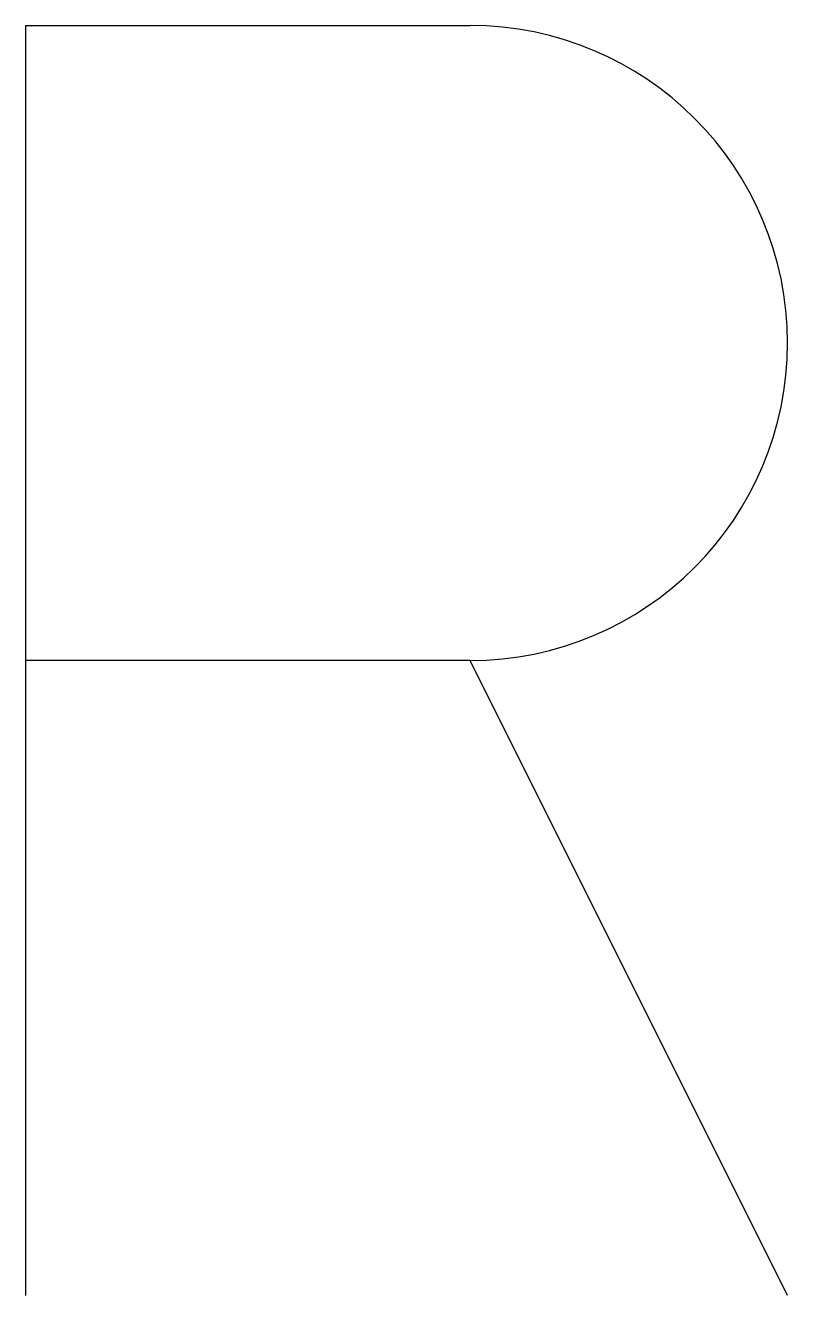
# Model space of a CAD drawing. Extents: x 0 to 300, y 0 to 500.
import ezdxf

# ---------------------------------------------------------------- set-up
doc = ezdxf.new("R2010")
doc.units = 0
doc.layers.get('0').update_dxf_attribs({"linetype": 'CONTINUOUS'})

msp = doc.modelspace()

# ---------------------------------------------------------------- linework, layer by layer
for p, q in [((0, 499.98), (0, -0.02)), ((0, 499.98), (175, 499.98)), ((175, 249.98), (0, 249.98)), ((300, -0.02), (175, 249.98))]:
    msp.add_line(p, q)
msp.add_arc((175, 374.98), 125, 270, 90)

doc.saveas('drawing.dxf')
